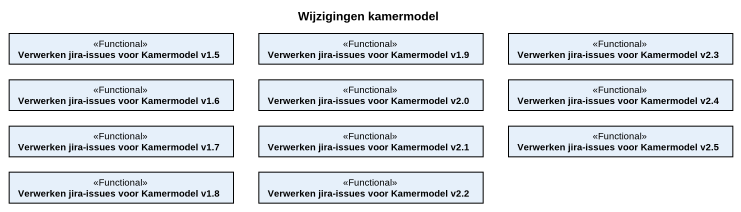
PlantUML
@startuml
title Wijzigingen kamermodel
hide circle
hide empty members
class "Verwerken jira-issues voor Kamermodel v1.5" as Verwerken_jira_issues_voor <<Functional>>
class "Verwerken jira-issues voor Kamermodel v1.9" as Verwerken_jira_issues_voor_2 <<Functional>>
class "Verwerken jira-issues voor Kamermodel v2.3" as Verwerken_jira_issues_voor_3 <<Functional>>
class "Verwerken jira-issues voor Kamermodel v1.6" as Verwerken_jira_issues_voor_4 <<Functional>>
class "Verwerken jira-issues voor Kamermodel v2.0" as Verwerken_jira_issues_voor_5 <<Functional>>
class "Verwerken jira-issues voor Kamermodel v2.4" as Verwerken_jira_issues_voor_6 <<Functional>>
class "Verwerken jira-issues voor Kamermodel v1.7" as Verwerken_jira_issues_voor_7 <<Functional>>
class "Verwerken jira-issues voor Kamermodel v2.1" as Verwerken_jira_issues_voor_8 <<Functional>>
class "Verwerken jira-issues voor Kamermodel v2.5" as Verwerken_jira_issues_voor_9 <<Functional>>
class "Verwerken jira-issues voor Kamermodel v1.8" as Verwerken_jira_issues_voor_10 <<Functional>>
class "Verwerken jira-issues voor Kamermodel v2.2" as Verwerken_jira_issues_voor_11 <<Functional>>
@enduml
